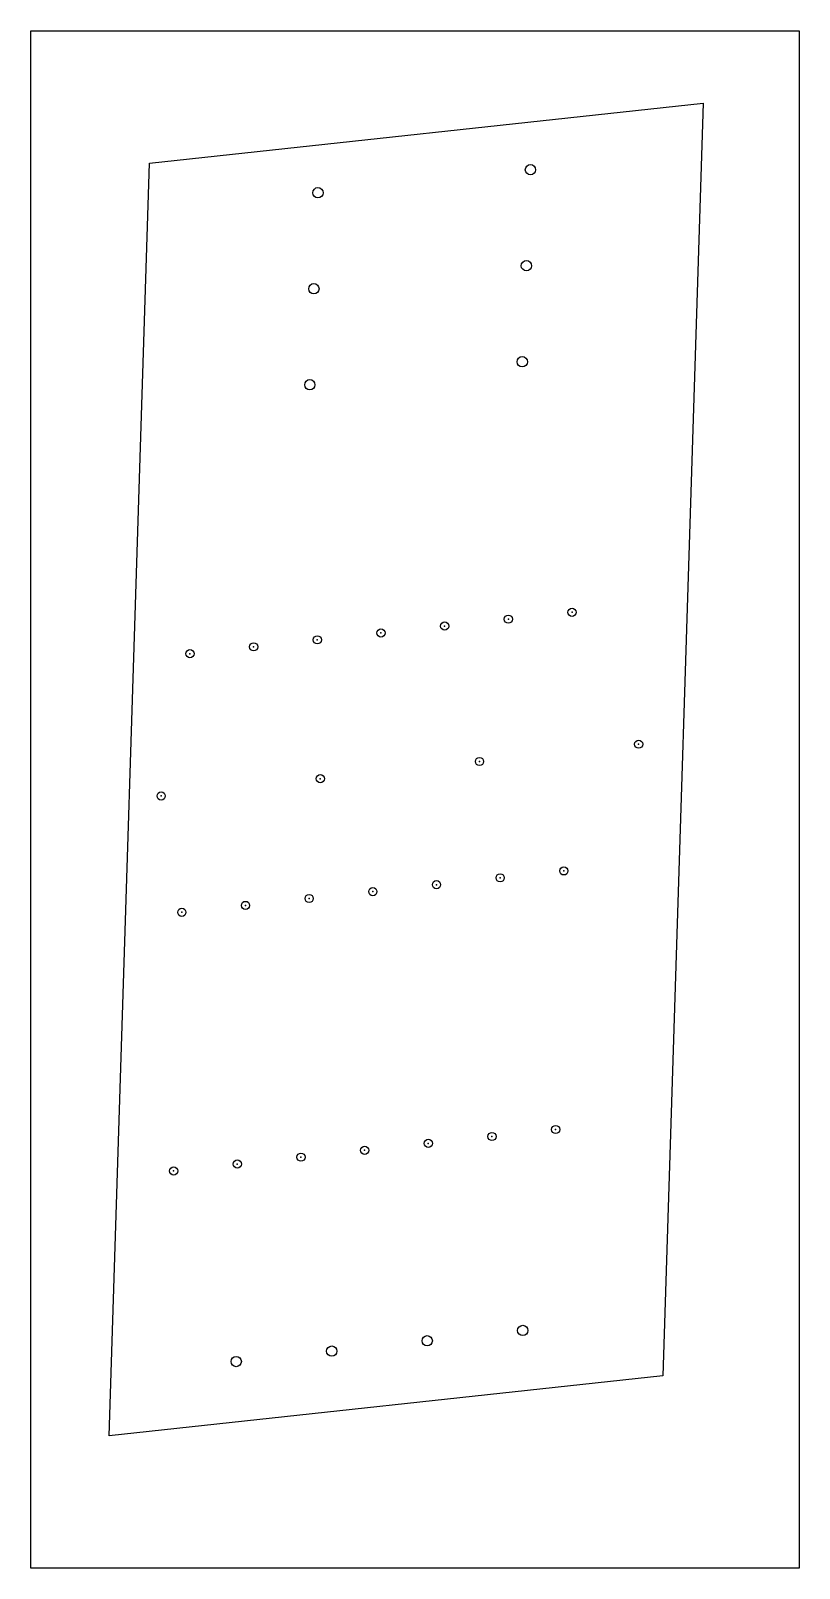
# Model space of a CAD drawing. Extents: x 7.8 to 55.8, y 4.3 to 100.3.
import ezdxf

# ---------------------------------------------------------------- set-up
doc = ezdxf.new("R2010")
doc.units = 0
doc.header["$PDMODE"] = 32
doc.header["$PDSIZE"] = 0.51
doc.layers.get('0').update_dxf_attribs({"linetype": 'CONTINUOUS'})
for name, color, linetype in [('DRILLING', 3, 'CONTINUOUS'), ('ENGRAVE', 4, 'CONTINUOUS'), ('HALF_DRILL', 200, 'CONTINUOUS'), ('LAYOUT', 10, 'CONTINUOUS')]:
    doc.layers.add(name, color=color, linetype=linetype)

# ---------------------------------------------------------------- blocks, each defined once
blk = doc.blocks.new('*U5')
at = {"layer": 'ENGRAVE'}
blk.add_point((0, 0), dxfattribs=at)
blk = doc.blocks.new('*U6')
at = {"layer": 'ENGRAVE', "color": 0, "linetype": 'BYBLOCK'}
for p in [(-24, 0), (-20, 0), (-16, 0), (-12, 0), (-8, 0), (-4, 0), (0, 0)]:
    blk.add_blockref('*U5', p, dxfattribs=at)
blk = doc.blocks.new('*U7')
at = {"layer": 'ENGRAVE'}
blk.add_point((0, 0), dxfattribs=at)
blk = doc.blocks.new('*U8')
at = {"layer": 'ENGRAVE', "color": 0, "linetype": 'BYBLOCK'}
for p in [(-24, 0), (-20, 0), (-16, 0), (-12, 0), (-8, 0), (-4, 0), (0, 0)]:
    blk.add_blockref('*U7', p, dxfattribs=at)
blk = doc.blocks.new('*U9')
at = {"layer": 'ENGRAVE'}
blk.add_point((0, 0), dxfattribs=at)
blk = doc.blocks.new('*U10')
at = {"layer": 'ENGRAVE', "color": 0, "linetype": 'BYBLOCK'}
for p in [(-24, 0), (-20, 0), (-16, 0), (-12, 0), (-8, 0), (-4, 0), (0, 0)]:
    blk.add_blockref('*U9', p, dxfattribs=at)
blk = doc.blocks.new('*U11')
at = {"layer": 'HALF_DRILL'}
blk.add_point((0, 0), dxfattribs=at)
blk = doc.blocks.new('*U12')
at = {"layer": 'HALF_DRILL', "color": 0, "linetype": 'BYBLOCK'}
for p in [(-30, 0), (-20, 0), (-10, 0), (0, 0)]:
    blk.add_blockref('*U11', p, dxfattribs=at)

msp = doc.modelspace()

# ---------------------------------------------------------------- linework, layer by layer
msp.add_lwpolyline([(12.683, 12.549), (15.201, 92.003), (49.777, 95.75), (47.259, 16.296)], close=True)
at = {"layer": 'DRILLING'}
for centre, radius in [((38.996, 91.598), 0.322), ((25.727, 90.16), 0.322), ((38.741, 85.604), 0.322), ((25.472, 84.166), 0.322), ((38.486, 79.609), 0.322), ((25.217, 78.171), 0.322), ((38.515, 19.121), 0.323), ((32.55, 18.474), 0.323), ((20.62, 17.181), 0.323), ((26.585, 17.828), 0.323)]:
    msp.add_circle(centre, radius, dxfattribs=at)
at = {"layer": 'LAYOUT'}
msp.add_lwpolyline([(7.786, 100.273), (55.786, 100.273), (55.786, 4.273), (7.786, 4.273)], close=True, dxfattribs=at)

# ---------------------------------------------------------------- block references
at = {"layer": 'ENGRAVE', "xscale": -1, "rotation": 6.185052397343255}
for name, p in [('*U10', (17.732, 61.377)), ('*U8', (17.221, 45.228)), ('*U6', (16.709, 29.079))]:
    msp.add_blockref(name, p, dxfattribs=at)
at = {"layer": 'HALF_DRILL', "xscale": -1, "rotation": 6.185052397343255}
msp.add_blockref('*U12', (15.93, 52.492), dxfattribs=at)

doc.saveas('drawing.dxf')
